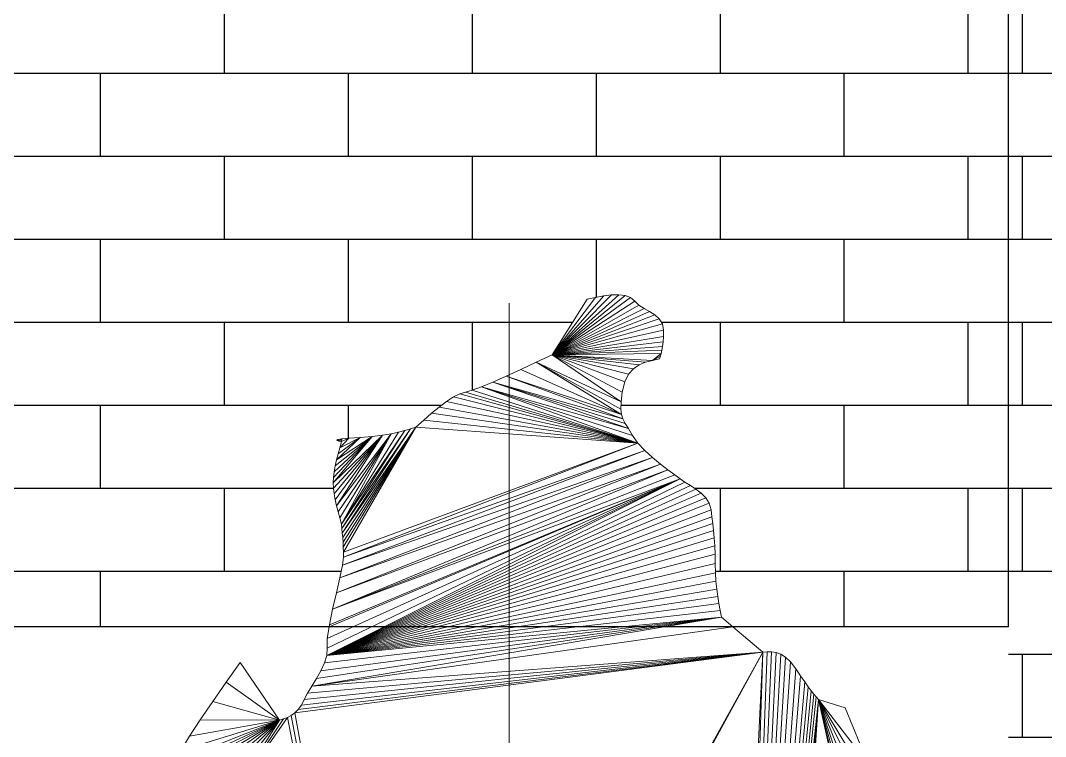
# Model space of a CAD drawing. Header units: metres. Extents: x 42 to 294, y -52 to 32.
# Drawn here: x 267.19 to 268.116, y -25.442 to -24.795 of the extents above; entities that cross this region are included whole.
import ezdxf

# ---------------------------------------------------------------- set-up
doc = ezdxf.new("R2010")
doc.units = ezdxf.units.M
doc.header["$LTSCALE"] = 0.15
doc.layers.add('A-WALL', color=2, linetype='Continuous', lineweight=30)
doc.layers.add('L-PLNTBEM', color=3, linetype='Continuous', lineweight=9)

# ---------------------------------------------------------------- blocks, each defined once
blk = doc.blocks.new('RPC Tree - Deciduous - Gray Birch - 1_2 Meter-55-Sur')
at = {"layer": 'L-PLNTBEM'}
mesh = blk.add_polyface(dxfattribs=at)
corners = [(14.96906, 10.24436), (14.96826, 10.24193), (14.9619, 10.24067), (14.96982, 10.24694), (14.87123, 10.24566), (14.90295, 10.29604), (14.91052, 10.2976), (14.91791, 10.29893), (14.92494, 10.29981), (14.93143, 10.3), (14.9372, 10.29928), (14.94207, 10.29741), (14.94587, 10.29417), (14.94967, 10.29057), (14.95431, 10.28753), (14.95929, 10.28468), (14.96406, 10.28166), (14.96812, 10.27813), (14.97094, 10.27371), (14.97199, 10.26805), (14.97188, 10.2622), (14.97158, 10.25732), (14.97111, 10.25327), (14.97051, 10.24986), (14.95573, 10.23903), (14.94995, 10.23664), (14.94476, 10.23313), (14.94035, 10.22811), (14.93693, 10.22122), (14.85691, 10.2389), (14.93353, 10.20315), (14.83249, 10.23089), (14.83249, 10.23724), (14.83249, 10.2276), (14.83249, 10.24338), (14.83249, 10.2276), (14.83249, 10.2276), (14.83249, 10.24939), (14.83249, 10.2276), (14.83249, 10.23073), (14.83249, 10.2276), (14.83249, 10.2276)]
mesh.append_faces([[corners[k] for k in face] for face in [(4, 3, 2)]], dxfattribs={"vtx0": -1, "vtx1": -1, "vtx2": -1})
mesh.append_faces([[corners[k] for k in face] for face in [(4, 6, 7), (4, 7, 8), (4, 8, 9), (4, 9, 10), (4, 10, 11), (4, 11, 12), (4, 12, 13), (4, 13, 14), (4, 14, 15), (4, 15, 16), (4, 16, 17), (4, 17, 18), (4, 18, 19), (4, 19, 20), (4, 20, 21), (4, 21, 22), (4, 22, 23), (4, 23, 3), (4, 2, 24), (4, 24, 25), (4, 25, 26), (4, 26, 27), (4, 27, 28)]], dxfattribs={"vtx0": -1, "vtx2": -1})
mesh.append_faces([[corners[k] for k in face] for face in [(31, 32, 33), (32, 34, 35), (32, 35, 36), (34, 37, 38), (37, 39, 40), (37, 40, 41)]], dxfattribs={"vtx1": -1})
mesh.append_faces([[corners[k] for k in face] for face in [(3, 0, 2), (29, 4, 30)]], dxfattribs={"vtx1": -1, "vtx2": -1})
mesh.append_faces([[corners[k] for k in face] for face in [(0, 1, 2), (4, 5, 6)]], dxfattribs={"vtx2": -1})
mesh = blk.add_polyface(dxfattribs=at)
corners = [(14.83249, 10.29231), (14.83249, 10.26245), (14.83249, 10.26079), (14.83249, 10.24939), (14.83249, 10.25878), (14.83249, 10.25604), (14.83249, 10.25223), (14.83249, 10.24698), (14.83249, 10.23993), (14.83249, 10.23073), (14.83249, 10.2276), (14.83249, 10.2276), (14.83249, 10.18627), (14.83249, 10.18567), (14.83249, 10.18639), (14.83249, 10.18887), (14.6769, 10.16811), (14.67636, 10.16857), (14.67758, 10.16907), (14.67861, 10.1677), (14.68116, 10.16963), (14.68091, 10.16729), (14.68767, 10.17028), (14.67933, 10.1617), (14.69771, 10.17102), (14.6778, 10.15614), (14.67641, 10.15065), (14.70872, 10.17193), (14.67521, 10.14525), (14.67428, 10.13998), (14.67367, 10.13488), (14.67345, 10.12997), (14.71798, 10.17304), (14.67641, 10.1093), (14.72576, 10.1743), (14.68091, 10.09266), (14.73237, 10.1757), (14.7381, 10.1772), (14.68131, 10.08865), (14.74324, 10.17876), (14.68169, 10.08462), (14.74809, 10.18035), (14.76924, 10.19852), (14.77583, 10.20351), (14.94883, 10.16582), (14.76235, 10.19284), (14.75527, 10.18671)]
mesh.append_faces([[corners[k] for k in face] for face in [(0, 1, 2), (3, 0, 2), (3, 2, 4), (3, 4, 5), (3, 5, 6), (3, 6, 7), (3, 7, 8), (3, 8, 9)]])
mesh.append_faces([[corners[k] for k in face] for face in [(12, 13, 14), (12, 14, 15)]], dxfattribs={"vtx0": -1, "vtx1": -1, "vtx2": -1})
mesh.append_faces([[corners[k] for k in face] for face in [(10, 9, 11), (19, 18, 20), (21, 20, 22), (23, 22, 24), (26, 24, 27), (31, 27, 32), (33, 32, 34), (35, 34, 36), (35, 36, 37), (38, 37, 39), (40, 39, 41)]], dxfattribs={"vtx0": -1, "vtx2": -1})
mesh.append_faces([[corners[k] for k in face] for face in [(19, 16, 18), (21, 19, 20), (23, 21, 22), (25, 23, 24), (26, 25, 24), (28, 26, 27), (29, 28, 27), (30, 29, 27), (42, 43, 44), (45, 42, 44), (46, 45, 44), (41, 46, 44)]], dxfattribs={"vtx1": -1, "vtx2": -1})
mesh.append_faces([[corners[k] for k in face] for face in [(16, 17, 18)]], dxfattribs={"vtx2": -1})
mesh = blk.add_polyface(dxfattribs=at)
corners = [(14.87123, 10.24566), (14.93693, 10.22122), (14.93468, 10.21207), (14.93353, 10.20315), (14.85691, 10.2389), (14.93326, 10.19664), (14.93384, 10.19176), (14.84297, 10.23239), (14.82981, 10.22637), (14.93524, 10.18773), (14.81784, 10.22108), (14.93742, 10.18376), (14.94035, 10.17908), (14.80742, 10.21677), (14.944, 10.17289), (14.94883, 10.16582), (14.79897, 10.21369), (14.79287, 10.21207), (14.78774, 10.21051), (14.78203, 10.20758), (14.77583, 10.20351), (14.83249, 10.11945), (14.83249, 10.14334), (14.83249, 10.14326), (14.83249, 10.12648), (14.83249, 10.131), (14.83249, 10.1413), (14.83249, 10.14433), (14.83249, 10.1343), (14.83249, 10.14224), (14.83249, 10.11878), (14.83249, 10.14601), (14.83249, 10.1448), (14.83249, 10.2276), (14.83249, 10.23089), (14.83249, 10.2276), (14.83249, 10.20366), (14.83249, 10.2276), (14.83249, 10.21177), (14.83249, 10.2276), (14.83249, 10.2276), (14.83249, 10.2276), (14.83249, 10.22079), (14.83249, 10.2276), (14.83249, 10.2276)]
mesh.append_faces([[corners[k] for k in face] for face in [(21, 22, 23), (21, 24, 22), (24, 25, 22), (26, 27, 22), (25, 28, 22), (26, 29, 27), (29, 32, 27), (33, 35, 36), (37, 38, 36), (35, 39, 36), (37, 40, 38), (41, 42, 38), (40, 43, 38), (41, 44, 42)]], dxfattribs={"vtx0": -1, "vtx1": -1, "vtx2": -1})
mesh.append_faces([[corners[k] for k in face] for face in [(0, 1, 2), (0, 2, 3), (4, 3, 5), (4, 5, 6), (8, 6, 9), (10, 9, 11), (10, 11, 12), (13, 12, 14), (13, 14, 15)]], dxfattribs={"vtx0": -1, "vtx2": -1})
mesh.append_faces([[corners[k] for k in face] for face in [(30, 31, 29)]], dxfattribs={"vtx1": -1})
mesh.append_faces([[corners[k] for k in face] for face in [(7, 4, 6), (8, 7, 6), (10, 8, 9), (13, 10, 12), (16, 13, 15), (17, 16, 15), (18, 17, 15), (19, 18, 15), (20, 19, 15)]], dxfattribs={"vtx1": -1, "vtx2": -1})
mesh.append_faces([[corners[k] for k in face] for face in [(33, 34, 35)]], dxfattribs={"vtx2": -1})
mesh = blk.add_polyface(dxfattribs=at)
corners = [(14.83249, 10.18776), (14.83249, 10.18627), (14.83249, 10.18887), (14.83249, 10.19355), (14.83249, 10.18968), (14.83249, 10.16811), (14.83249, 10.16729), (14.83249, 10.12347), (14.83249, 10.2276), (14.83249, 10.2276), (14.83249, 10.21177), (14.83249, 10.2276), (14.83249, 10.24939), (14.83249, 10.2276), (14.83249, 10.24338), (14.83249, 10.2276), (14.83249, 10.20366), (14.83249, 10.2276), (14.83249, 10.23724), (14.83249, 10.22418), (14.83249, 10.2276), (14.83249, 10.19646), (14.83249, 10.21702), (14.83249, 10.20929), (14.83249, 10.19018), (14.83249, 10.20088), (14.83249, 10.18481), (14.83249, 10.16907), (14.83249, 10.1214), (14.83249, 10.14507), (14.83249, 10.14927), (14.83249, 10.15129), (14.83249, 10.1505), (14.83249, 10.17028), (14.83249, 10.18035), (14.83249, 10.18212), (14.83249, 10.17473), (14.83249, 10.1677), (14.83249, 10.17188), (14.83249, 10.11849), (14.83249, 10.17679), (14.83249, 10.16121), (14.83249, 10.15544), (14.83249, 10.17401), (14.83249, 10.11447), (14.83249, 10.15057)]
mesh.append_faces([[corners[k] for k in face] for face in [(29, 30, 31), (29, 31, 32)]])
mesh.append_faces([[corners[k] for k in face] for face in [(0, 1, 2), (0, 2, 3), (4, 0, 3), (5, 6, 7), (8, 9, 10), (15, 13, 16), (19, 20, 16), (19, 16, 21), (22, 19, 21), (23, 22, 21), (23, 21, 24), (25, 23, 24), (3, 25, 24), (4, 3, 24), (4, 24, 26), (27, 5, 28), (33, 27, 28), (4, 26, 34), (35, 4, 34), (36, 35, 34), (37, 36, 34), (38, 33, 39), (37, 34, 40), (41, 37, 40), (42, 41, 40), (43, 38, 44), (45, 42, 40), (45, 40, 43), (45, 43, 44)]], dxfattribs={"vtx0": -1, "vtx1": -1, "vtx2": -1})
mesh.append_faces([[corners[k] for k in face] for face in [(11, 12, 8), (13, 14, 11), (17, 18, 15)]], dxfattribs={"vtx0": -1, "vtx2": -1})
mesh = blk.add_polyface(dxfattribs=at)
corners = [(14.83249, 10.16729), (14.83249, 10.12624), (14.83249, 10.125), (14.83249, 10.12347), (14.83249, 10.16811), (14.83249, 10.1214), (14.83249, 10.13929), (14.83249, 10.14507), (14.83249, 10.1505), (14.83249, 10.13258), (14.83249, 10.14814), (14.83249, 10.12553), (14.83249, 10.14601), (14.83249, 10.11878), (14.83249, 10.14224), (14.83249, 10.1448), (14.83249, 10.1413), (14.83249, 10.1343), (14.83249, 10.14334), (14.67345, 10.12997), (14.67367, 10.13488), (14.70872, 10.17193), (14.67367, 10.12507), (14.71798, 10.17304), (14.67428, 10.11997), (14.67521, 10.1147), (14.67641, 10.1093), (14.6778, 10.10381), (14.72576, 10.1743), (14.67932, 10.09825), (14.68091, 10.09266), (14.68131, 10.08865), (14.7381, 10.1772), (14.68169, 10.08462), (14.74324, 10.17876), (14.68204, 10.08051), (14.74809, 10.18035), (14.68234, 10.07631), (14.68257, 10.07198), (14.68272, 10.06749), (14.94883, 10.16582), (14.68278, 10.0628), (14.68185, 10.05551), (14.95496, 10.15908), (14.67949, 10.04424), (14.96187, 10.15277), (14.67632, 10.03049), (14.96905, 10.14697), (14.67294, 10.01576), (14.97596, 10.1418), (14.67, 10.00155), (14.98692, 10.13371)]
mesh.append_faces([[corners[k] for k in face] for face in [(6, 7, 8), (9, 6, 8), (9, 8, 10), (11, 9, 10), (11, 10, 12), (13, 11, 12)]])
mesh.append_faces([[corners[k] for k in face] for face in [(0, 1, 2), (0, 2, 3), (4, 3, 5), (17, 16, 18), (39, 36, 40)]], dxfattribs={"vtx0": -1, "vtx1": -1, "vtx2": -1})
mesh.append_faces([[corners[k] for k in face] for face in [(14, 12, 15), (16, 13, 14)]], dxfattribs={"vtx0": -1, "vtx2": -1})
mesh.append_faces([[corners[k] for k in face] for face in [(19, 20, 21), (22, 19, 23), (24, 22, 23), (25, 24, 23), (26, 25, 23), (27, 26, 28), (29, 27, 28), (30, 29, 28), (31, 30, 32), (33, 31, 34), (35, 33, 36), (37, 35, 36), (38, 37, 36), (39, 38, 36), (41, 39, 40), (42, 41, 43), (44, 42, 45), (46, 44, 47), (48, 46, 49), (50, 48, 51)]], dxfattribs={"vtx1": -1, "vtx2": -1})
mesh = blk.add_polyface(dxfattribs=at)
corners = [(14.83249, 10.131), (14.83249, 10.11293), (14.83249, 10.1343), (14.83249, 10.12648), (14.83249, 10.10805), (14.83249, 10.11945), (14.83249, 10.10399), (14.83249, 10.11446), (14.83249, 10.14326), (14.83249, 10.10399), (14.83249, 10.10059), (14.83249, 10.09508), (14.83249, 10.09662), (14.83249, 10.09266), (14.83249, 10.14433), (14.83249, 10.17028), (14.83249, 10.1214), (14.83249, 10.11849), (14.83249, 10.14677), (14.83249, 10.17188), (14.83249, 10.11447), (14.83249, 10.15057), (14.83249, 10.10906), (14.83249, 10.10199), (14.83249, 10.0628), (14.83249, 10.09522), (14.83249, 10.03978), (14.83249, 10.04906), (14.83249, 10.03965), (14.83249, 10.09039), (14.83249, 10.03955), (14.83249, 10.08666), (14.83249, 10.03946), (14.83249, 10.08323), (14.83249, 10.03937), (14.83249, 10.07927), (14.83249, 10.03925), (14.83249, 10.07398), (14.83249, 10.08194), (14.83249, 10.0835), (14.83249, 10.08228), (14.83249, 10.07773), (14.83249, 10.07816), (14.83249, 10.07272), (14.83249, 10.07142), (14.83249, 10.06617), (14.83249, 10.06517), (14.83249, 10.05907), (14.83249, 10.05883), (14.83249, 10.05223), (14.83249, 10.0452)]
mesh.append_faces([[corners[k] for k in face] for face in [(7, 5, 8), (11, 12, 8), (13, 11, 8), (13, 8, 14), (15, 16, 17), (13, 14, 18), (19, 17, 20), (21, 20, 22), (21, 22, 23), (18, 21, 23), (13, 18, 23), (24, 13, 23), (24, 23, 25), (26, 27, 25), (28, 26, 29), (30, 28, 31), (32, 30, 33), (34, 32, 35), (36, 34, 37), (38, 39, 40), (38, 40, 41), (42, 38, 41), (43, 42, 41), (43, 41, 44), (45, 43, 44), (45, 44, 46), (47, 45, 46), (47, 46, 48), (47, 48, 49), (47, 49, 50)]], dxfattribs={"vtx0": -1, "vtx1": -1, "vtx2": -1})
mesh.append_faces([[corners[k] for k in face] for face in [(0, 1, 2), (3, 4, 0), (5, 6, 3), (9, 10, 7)]], dxfattribs={"vtx0": -1, "vtx2": -1})
mesh = blk.add_polyface(dxfattribs=at)
corners = [(14.68278, 10.0628), (14.94883, 10.16582), (14.95496, 10.15908), (14.68185, 10.05551), (14.96187, 10.15277), (14.67949, 10.04424), (14.96905, 10.14697), (14.67632, 10.03049), (14.97596, 10.1418), (14.67294, 10.01576), (14.9821, 10.13735), (14.98692, 10.13371), (14.6676, 9.9741), (14.99131, 10.13059), (14.99622, 10.12751), (15.00127, 10.12426), (15.00605, 10.12065), (15.01018, 10.11649), (15.01326, 10.11158), (15.01491, 10.10572), (15.0157, 10.09941), (15.01646, 10.09316), (15.01716, 10.08682), (14.83249, 10.04906), (14.83249, 10.0628), (14.83249, 10.09522), (14.83249, 10.03978), (14.83249, 10.09039), (14.83249, 10.03965), (14.83249, 10.08666), (14.83249, 10.03955), (14.83249, 10.08323), (14.83249, 10.03946), (14.83249, 10.07927), (14.83249, 10.03937), (14.83249, 10.07398), (14.83249, 10.03925), (14.83249, 10.06653), (14.83249, 10.0391), (14.83249, 10.05812), (14.83249, 10.09662), (14.83249, 10.09767), (14.83249, 10.10399), (14.83249, 10.14326), (14.83249, 10.10059), (14.83249, 10.10399), (14.83249, 10.11945), (14.83249, 10.11446), (14.83249, 10.10805), (14.83249, 10.12648), (14.83249, 10.11293), (14.83249, 10.131), (14.83249, 10.11878), (14.83249, 10.1413), (14.83249, 10.1343)]
mesh.append_faces([[corners[k] for k in face] for face in [(23, 24, 25), (26, 25, 27), (28, 27, 29), (30, 29, 31), (32, 31, 33), (34, 33, 35), (36, 35, 37), (38, 37, 39), (40, 42, 43), (42, 47, 43)]], dxfattribs={"vtx0": -1, "vtx1": -1, "vtx2": -1})
mesh.append_faces([[corners[k] for k in face] for face in [(0, 1, 2), (3, 2, 4), (5, 4, 6), (7, 6, 8), (9, 8, 10), (9, 10, 11), (12, 11, 13), (12, 13, 14), (12, 14, 15), (12, 15, 16), (12, 16, 17), (12, 17, 18), (12, 18, 19), (12, 19, 20), (12, 20, 21), (12, 21, 22)]], dxfattribs={"vtx0": -1, "vtx2": -1})
mesh.append_faces([[corners[k] for k in face] for face in [(41, 44, 42), (44, 45, 46), (44, 46, 47), (45, 48, 49), (48, 50, 51), (50, 52, 53), (50, 53, 54)]], dxfattribs={"vtx1": -1})
mesh.append_faces([[corners[k] for k in face] for face in [(40, 41, 42)]], dxfattribs={"vtx2": -1})
mesh = blk.add_polyface(dxfattribs=at)
corners = [(14.57677, 9.94973), (14.58948, 9.96764), (14.62494, 9.9154), (14.56455, 9.93233), (14.44807, 9.79449), (14.45327, 9.79971), (14.45568, 9.79848), (14.5533, 9.91594), (14.45812, 9.79707), (14.54353, 9.90107), (14.46062, 9.7953), (14.53571, 9.88822), (14.53034, 9.8779), (14.52791, 9.87061), (14.52852, 9.86496), (14.53169, 9.85921), (14.53697, 9.85338), (14.54395, 9.84748), (14.5522, 9.84154), (14.5613, 9.83556), (14.57083, 9.82957), (14.46322, 9.793), (14.44281, 9.78912), (14.46595, 9.78997), (14.46884, 9.78605), (14.43746, 9.78346), (14.47193, 9.78105), (14.62853, 9.91663), (14.63207, 9.91803), (14.66809, 9.98936), (14.66975, 10), (14.98692, 10.13371), (14.66785, 9.9807), (14.6676, 9.9741), (14.66232, 9.96019), (14.66558, 9.96721), (15.02424, 10.00869), (14.65834, 9.9532), (14.65417, 9.9464), (14.64191, 9.92513), (14.64477, 9.92906), (15.06156, 9.97697), (14.63881, 9.92211), (14.67, 10.00155)]
mesh.append_faces([[corners[k] for k in face] for face in [(0, 1, 2), (3, 0, 2), (4, 5, 6), (7, 3, 2), (4, 6, 8), (9, 7, 2), (4, 8, 10), (11, 9, 2), (12, 11, 2), (13, 12, 2), (14, 13, 2), (15, 14, 2), (16, 15, 2), (17, 16, 2), (18, 17, 2), (19, 18, 2), (20, 19, 2), (4, 10, 21), (22, 4, 21), (22, 21, 23), (22, 23, 24), (25, 22, 24), (25, 24, 26), (20, 2, 27), (20, 27, 28), (29, 30, 31), (32, 29, 31), (33, 32, 31), (34, 35, 36), (37, 34, 36), (38, 37, 36), (39, 40, 41), (42, 39, 41)]], dxfattribs={"vtx0": -1, "vtx1": -1, "vtx2": -1})
mesh.append_faces([[corners[k] for k in face] for face in [(30, 43, 31)]], dxfattribs={"vtx1": -1, "vtx2": -1})
mesh = blk.add_polyface(dxfattribs=at)
corners = [(14.6676, 9.9741), (15.01716, 10.08682), (15.01776, 10.08022), (15.01823, 10.07319), (15.01853, 10.06557), (15.01864, 10.0572), (15.0188, 10.04879), (15.01926, 10.04106), (15.01996, 10.0339), (15.02086, 10.0272), (14.83249, 10), (14.83249, 10.02362), (14.83249, 10.02311), (14.83249, 10), (14.83249, 10.02362), (14.83249, 10.02362), (14.83249, 10), (14.83249, 10.01802), (14.83249, 10.03855), (14.83249, 10.04906), (14.83249, 10.03978), (14.83249, 10.03965), (14.83249, 10.03955), (14.83249, 10.03946), (14.83249, 10.03937), (14.83249, 10.03925), (14.83249, 10.0391), (14.83249, 10.03893), (14.83249, 10.05812), (14.83249, 10.05039), (14.83249, 10.03878), (14.83249, 10.04323), (14.83249, 10.03864), (14.83249, 10.03653), (14.83249, 10.03851), (14.83249, 10.03017), (14.83249, 10.03839), (14.83249, 10.02404), (14.83249, 10.03829), (14.83249, 10.03819)]
mesh.append_faces([[corners[k] for k in face] for face in [(10, 12, 17), (27, 28, 29), (30, 29, 31), (32, 31, 33), (34, 33, 35), (36, 35, 37), (38, 37, 17), (12, 39, 17)]], dxfattribs={"vtx0": -1, "vtx1": -1, "vtx2": -1})
mesh.append_faces([[corners[k] for k in face] for face in [(0, 1, 2), (0, 2, 3), (0, 3, 4), (0, 4, 5), (0, 5, 6), (0, 6, 7), (0, 7, 8), (0, 8, 9)]], dxfattribs={"vtx0": -1, "vtx2": -1})
mesh.append_faces([[corners[k] for k in face] for face in [(11, 18, 12), (18, 19, 20), (18, 20, 21), (18, 21, 22), (18, 22, 23), (18, 23, 24), (18, 24, 25), (18, 25, 26), (18, 26, 27), (18, 27, 30), (18, 30, 32), (18, 32, 34), (18, 34, 36), (18, 36, 38), (18, 38, 39)]], dxfattribs={"vtx1": -1})
mesh.append_faces([[corners[k] for k in face] for face in [(10, 11, 12), (13, 14, 15), (16, 15, 11)]], dxfattribs={"vtx2": -1})
mesh = blk.add_polyface(dxfattribs=at)
corners = [(14.83249, 10), (14.83249, 9.9919), (14.83249, 10), (14.83249, 10), (14.83249, 10.02362), (14.83249, 10.0391), (14.83249, 10.03925), (14.83249, 10.06653), (14.83249, 10.03893), (14.83249, 10.05812), (14.83249, 10.03878), (14.83249, 10.05039), (14.83249, 10.03864), (14.83249, 10.04323), (14.83249, 10.03851), (14.83249, 10.03653), (14.83249, 10.03839), (14.83249, 10.03017), (14.83249, 10.03829), (14.83249, 10.02404), (14.83249, 10.03819), (14.83249, 10.01802), (14.83249, 10.02311), (14.83249, 10.03855), (14.83249, 10), (14.83249, 10.02362), (14.83249, 10), (14.83249, 9.98257), (14.83249, 9.93779), (14.83249, 10.05907), (14.83249, 10.0452), (14.83249, 10.03758), (14.83249, 10.02922), (14.83249, 10.02084), (14.83249, 10.01319), (14.83249, 10.00606), (14.83249, 9.99925), (14.83249, 9.99258), (14.83249, 9.98584), (14.83249, 9.97884), (14.83249, 9.97247), (14.83249, 9.96745), (14.83249, 9.96327), (14.83249, 9.95945), (14.83249, 9.9555), (14.83249, 9.95093), (14.66558, 9.96721), (14.6676, 9.9741), (15.02424, 10.00869), (14.65032, 9.93997), (14.65417, 9.9464), (15.06156, 9.97697), (14.64733, 9.93406)]
mesh.append_faces([[corners[k] for k in face] for face in [(3, 0, 4), (24, 3, 25)]], dxfattribs={"vtx0": -1, "vtx1": -1})
mesh.append_faces([[corners[k] for k in face] for face in [(0, 1, 2), (5, 6, 7), (8, 5, 9), (10, 8, 11), (12, 10, 13), (14, 12, 15), (16, 14, 17), (18, 16, 19), (20, 18, 21), (26, 27, 24), (28, 26, 21), (29, 30, 31), (29, 31, 32), (29, 32, 33), (29, 33, 34), (21, 29, 34), (21, 34, 35), (21, 35, 36), (21, 36, 37), (21, 37, 38), (21, 38, 39), (21, 39, 40), (21, 40, 41), (21, 41, 42), (28, 21, 42), (28, 42, 43), (28, 43, 44), (28, 44, 45), (46, 47, 48), (49, 50, 51), (52, 49, 51)]], dxfattribs={"vtx0": -1, "vtx1": -1, "vtx2": -1})
mesh.append_faces([[corners[k] for k in face] for face in [(22, 23, 20)]], dxfattribs={"vtx0": -1, "vtx2": -1})
mesh = blk.add_polyface(dxfattribs=at)
corners = [(14.83249, 9.74661), (14.83249, 9.68448), (14.83249, 9.67984), (14.83249, 9.6761), (14.83249, 9.67283), (14.83249, 9.74933), (14.83249, 9.8164), (14.83249, 9.66838), (14.83249, 9.66362), (14.83249, 9.65824), (14.83249, 9.65193), (14.83249, 9.64438), (14.83249, 9.63528), (14.83249, 9.62432), (14.6676, 9.9741), (15.02086, 10.0272), (15.0219, 10.02084), (15.02305, 10.01471), (15.02424, 10.00869), (14.65417, 9.9464), (15.03446, 10), (15.0383, 9.24378), (15.06156, 9.97697), (15.06556, 9.97732), (15.0696, 9.97736), (15.0737, 9.97678), (15.0779, 9.97526), (15.08223, 9.97251), (15.08672, 9.96821), (15.09141, 9.96204), (15.09583, 9.9555), (15.09956, 9.95013), (15.10272, 9.94574), (15.10542, 9.94213), (14.83249, 9.93779), (14.83249, 9.98257), (14.83249, 10), (14.83249, 9.9919), (14.83249, 10), (14.83249, 10), (14.83249, 10), (14.83249, 10.02362), (14.83249, 10), (14.83249, 10.02362)]
mesh.append_faces([[corners[k] for k in face] for face in [(36, 40, 41), (38, 42, 43)]], dxfattribs={"vtx0": -1})
mesh.append_faces([[corners[k] for k in face] for face in [(0, 1, 2), (0, 2, 3), (0, 3, 4), (5, 0, 4), (6, 5, 4), (6, 4, 7), (6, 7, 8), (6, 8, 9), (6, 9, 10), (6, 10, 11), (6, 11, 12), (6, 12, 13), (21, 22, 23), (21, 23, 24), (21, 24, 25), (21, 25, 26), (21, 26, 27), (21, 27, 28), (21, 28, 29), (21, 29, 30), (21, 30, 31), (21, 31, 32), (21, 32, 33), (34, 35, 36), (35, 37, 38), (35, 38, 39), (35, 39, 40), (19, 20, 22)]], dxfattribs={"vtx0": -1, "vtx1": -1, "vtx2": -1})
mesh.append_faces([[corners[k] for k in face] for face in [(14, 15, 16), (14, 16, 17), (14, 17, 18), (19, 18, 20)]], dxfattribs={"vtx0": -1, "vtx2": -1})
mesh = blk.add_polyface(dxfattribs=at)
corners = [(14.83249, 9.86006), (14.83249, 9.85009), (14.83249, 9.84922), (14.83249, 9.84793), (14.83249, 9.86989), (14.83249, 9.78538), (14.83249, 9.78292), (14.83249, 9.77773), (14.83249, 9.93779), (14.83249, 9.95093), (14.83249, 9.94525), (14.83249, 9.93947), (14.83249, 9.93468), (14.83249, 9.93047), (14.83249, 9.92645), (14.83249, 9.92224), (14.83249, 9.91744), (14.83249, 9.91166), (14.83249, 9.90478), (14.83249, 9.89701), (14.83249, 9.88851), (14.83249, 9.87942), (14.83249, 9.84578), (14.83249, 9.84237), (14.83249, 9.83725), (14.83249, 9.83002), (14.83249, 9.82024), (14.83249, 9.81024), (14.83249, 9.80239), (14.83249, 9.79634), (14.83249, 9.79173), (14.83249, 9.78819), (14.83249, 9.77259), (14.83249, 9.76754), (14.64477, 9.92906), (14.64733, 9.93406), (15.06156, 9.97697), (14.73601, 9.39069), (14.63881, 9.92211)]
mesh.append_faces([[corners[k] for k in face] for face in [(0, 1, 2), (0, 2, 3), (4, 0, 3), (5, 6, 7), (8, 9, 10), (8, 10, 11), (8, 11, 12), (8, 12, 13), (8, 13, 14), (8, 14, 15), (8, 15, 16), (8, 16, 17), (8, 17, 18), (8, 18, 19), (8, 19, 20), (8, 20, 21), (8, 21, 4), (8, 4, 3), (8, 3, 22), (8, 22, 23), (8, 23, 24), (8, 24, 25), (8, 25, 26), (8, 26, 27), (8, 27, 28), (8, 28, 29), (8, 29, 30), (8, 30, 31), (8, 31, 5), (8, 5, 7), (8, 7, 32), (8, 32, 33), (34, 35, 36), (37, 38, 36)]], dxfattribs={"vtx0": -1, "vtx1": -1, "vtx2": -1})
mesh = blk.add_polyface(dxfattribs=at)
corners = [(14.83249, 9.55644), (14.83249, 9.55155), (14.83249, 9.56539), (14.83249, 9.56005), (14.83249, 9.56261), (14.83249, 9.56432), (14.7396, 9.3874), (14.73601, 9.39069), (15.06156, 9.97697), (15.06406, 9.44595), (15.05969, 9.434), (15.11193, 9.93406), (15.06829, 9.45768), (15.07222, 9.46895), (15.07572, 9.47954), (15.07862, 9.48921), (15.13472, 9.60036), (15.1313, 9.59454), (15.12631, 9.58948), (15.1194, 9.58513), (15.13694, 9.60696), (15.1383, 9.61437), (15.11206, 9.58164), (15.13918, 9.62264), (15.10593, 9.5789), (15.13992, 9.63178), (15.10084, 9.57652), (15.14021, 9.64003), (15.13972, 9.64616), (15.1388, 9.65102), (15.13781, 9.65545), (15.09664, 9.5741), (15.13712, 9.66031), (15.09315, 9.57126), (15.13708, 9.66644), (15.13806, 9.6747), (15.13633, 9.82073), (15.09022, 9.56761), (15.08768, 9.56274), (15.0857, 9.55621), (15.08445, 9.54817)]
mesh.append_faces([[corners[k] for k in face] for face in [(0, 1, 2), (3, 0, 2), (4, 3, 2), (5, 4, 2), (6, 7, 8), (9, 10, 11), (12, 9, 11), (13, 12, 11), (14, 13, 11), (15, 14, 11), (16, 17, 18), (16, 18, 19), (20, 16, 19), (21, 20, 19), (21, 19, 22), (23, 21, 22), (23, 22, 24), (25, 23, 24), (25, 24, 26), (27, 25, 26), (28, 27, 26), (29, 28, 26), (30, 29, 26), (30, 26, 31), (32, 30, 31), (32, 31, 33), (34, 32, 33), (35, 34, 33), (36, 35, 33), (36, 33, 37), (36, 37, 38), (11, 38, 39), (11, 39, 40), (15, 11, 40)]], dxfattribs={"vtx0": -1, "vtx1": -1, "vtx2": -1})
mesh = blk.add_polyface(dxfattribs=at)
corners = [(14.83249, 9.53147), (14.83249, 9.56647), (14.83249, 9.56604), (14.83249, 9.56539), (14.83249, 9.54352), (14.83249, 9.53947), (14.83249, 9.54518), (14.83249, 9.54603), (14.83249, 9.54763), (14.83249, 9.55155), (15.07733, 9.39859), (15.07843, 9.39996), (15.08006, 9.40025), (15.08247, 9.39893), (15.07648, 9.39668), (15.08592, 9.39545), (15.09068, 9.38928), (15.12022, 9.35416), (15.12211, 9.35043), (15.12139, 9.3462), (15.11753, 9.3407), (15.11625, 9.3582), (15.11159, 9.33574), (15.11071, 9.3633), (15.10412, 9.37027), (15.09956, 9.3315), (15.09701, 9.37988), (15.09479, 9.33026), (15.09172, 9.3283), (15.0261, 9.24554), (14.7396, 9.3874), (15.06156, 9.97697), (15.0383, 9.24378), (15.091, 9.32464), (15.05969, 9.434), (15.11193, 9.93406), (15.08268, 9.51212), (15.08208, 9.5049), (15.08079, 9.49774), (15.07862, 9.48921), (15.08303, 9.52061), (15.0833, 9.52982), (15.08445, 9.54817), (15.08371, 9.53919)]
mesh.append_faces([[corners[k] for k in face] for face in [(0, 1, 2), (0, 2, 3), (4, 5, 0), (6, 4, 0), (7, 6, 0), (8, 7, 0), (8, 0, 3), (9, 8, 3), (10, 11, 12), (10, 12, 13), (14, 10, 13), (14, 13, 15), (14, 15, 16), (17, 18, 19), (17, 19, 20), (21, 17, 20), (21, 20, 22), (23, 21, 22), (24, 23, 25), (26, 24, 27), (26, 27, 28), (16, 26, 28), (14, 16, 28), (29, 30, 31), (32, 29, 31), (14, 28, 33), (34, 14, 32), (34, 32, 35), (36, 37, 38), (36, 38, 39), (40, 36, 39), (41, 40, 39), (39, 42, 43), (41, 39, 43)]], dxfattribs={"vtx0": -1, "vtx1": -1, "vtx2": -1})
mesh = blk.add_polyface(dxfattribs=at)
corners = [(15.17537, 9.78105), (15.1847, 9.74187), (15.16418, 9.71761), (15.16861, 9.78507), (15.16202, 9.78918), (15.15579, 9.79349), (15.11193, 9.93406), (15.13619, 9.92659), (15.15672, 9.87621), (15.1594, 9.7123), (15.1501, 9.79809), (15.15476, 9.70731), (15.15037, 9.70229), (15.14513, 9.80308), (15.14638, 9.69687), (15.14105, 9.80857), (15.14291, 9.69071), (15.0383, 9.24378), (15.10542, 9.94213), (15.10778, 9.93911), (15.10992, 9.93649), (15.15952, 9.87427), (15.16019, 9.87264), (15.15998, 9.87023), (15.15827, 9.87537), (15.15859, 9.86677), (15.15574, 9.86201), (15.15112, 9.85569), (15.14599, 9.84891), (15.14184, 9.84282), (15.13873, 9.83718), (15.13674, 9.83177), (15.13806, 9.81464), (15.14009, 9.68344), (15.13591, 9.82637), (15.13633, 9.82073), (15.13806, 9.6747), (15.08768, 9.56274)]
mesh.append_faces([[corners[k] for k in face] for face in [(0, 1, 2), (3, 0, 2), (4, 3, 2), (5, 4, 2), (6, 7, 8), (5, 2, 9), (10, 5, 9), (10, 9, 11), (10, 11, 12), (13, 10, 12), (13, 12, 14), (15, 13, 14), (15, 14, 16), (17, 18, 19), (17, 19, 20), (17, 20, 6), (21, 22, 23), (24, 21, 23), (8, 24, 23), (8, 23, 25), (8, 25, 26), (6, 8, 26), (6, 26, 27), (6, 27, 28), (6, 28, 29), (6, 29, 30), (6, 30, 31), (32, 15, 16), (32, 16, 33), (6, 31, 34), (35, 32, 33), (35, 33, 36), (34, 35, 37), (6, 34, 37)]], dxfattribs={"vtx0": -1, "vtx1": -1, "vtx2": -1})
mesh = blk.add_polyface(dxfattribs=at)
corners = [(14.83249, 9.93779), (14.83249, 9.76754), (14.83249, 9.76265), (14.83249, 9.75795), (14.83249, 9.75349), (14.83249, 9.93657), (14.83249, 9.93524), (14.83249, 9.93367), (14.83249, 9.93177), (14.83249, 9.92941), (14.83249, 9.92648), (14.83249, 9.92286), (14.83249, 9.91837), (14.83249, 9.913), (14.83249, 9.9069), (14.83249, 9.90021), (14.83249, 9.89308), (14.83249, 9.88565), (14.83249, 9.87808), (14.83249, 9.87368), (14.83249, 9.86926), (14.83249, 9.86481), (14.83249, 9.86031), (14.83249, 9.85575), (14.83249, 9.8511), (14.83249, 9.84636), (14.83249, 9.84117), (14.83249, 9.82089), (14.83249, 9.82503), (14.83249, 9.82705), (14.83249, 9.81574), (14.83249, 9.82583), (14.83249, 9.81068), (14.83249, 9.80684), (14.83249, 9.80531), (14.83249, 9.82277), (14.83249, 9.82002), (14.83249, 9.79268), (14.83249, 9.81771)]
mesh.append_faces([[corners[k] for k in face] for face in [(0, 1, 2), (0, 2, 3), (0, 3, 4), (5, 0, 4), (6, 5, 4), (7, 6, 4), (8, 7, 4), (9, 8, 4), (10, 9, 4), (11, 10, 4), (12, 11, 4), (13, 12, 4), (14, 13, 4), (15, 14, 4), (16, 15, 4), (17, 16, 4), (18, 17, 4), (19, 18, 4), (20, 19, 4), (21, 20, 4), (22, 21, 4), (23, 22, 4), (24, 23, 4), (25, 24, 4), (26, 25, 4), (27, 28, 29), (30, 27, 29), (30, 29, 31), (32, 30, 31), (33, 32, 31), (34, 33, 31), (34, 31, 35), (34, 35, 36), (37, 36, 38)]], dxfattribs={"vtx0": -1, "vtx1": -1, "vtx2": -1})
mesh = blk.add_polyface(dxfattribs=at)
corners = [(14.43746, 9.78346), (14.47193, 9.78105), (14.47505, 9.77529), (14.43196, 9.77735), (14.47813, 9.76942), (14.42626, 9.77066), (14.48138, 9.76382), (14.42032, 9.76324), (14.48499, 9.75884), (14.41409, 9.75493), (14.40912, 9.74642), (14.4068, 9.73827), (14.4068, 9.73016), (14.40878, 9.72175), (14.41243, 9.71272), (14.41742, 9.70274), (14.48915, 9.75483), (14.42342, 9.69149), (14.4298, 9.68047), (14.49406, 9.75217), (14.43608, 9.67118), (14.44217, 9.66329), (14.44796, 9.65648), (14.49992, 9.7512), (14.45337, 9.65042), (14.50601, 9.75075), (14.51161, 9.74987), (14.45828, 9.64478), (14.51691, 9.74929), (14.4819, 9.6219), (14.52212, 9.74972), (14.49364, 9.61036), (14.52742, 9.75188), (14.50611, 9.5918), (14.53302, 9.75649), (14.51764, 9.56917), (14.53911, 9.76426), (14.52892, 9.54511), (14.54512, 9.7738), (14.73601, 9.39069), (14.57083, 9.82957), (14.63207, 9.91803), (14.63551, 9.9198), (14.63881, 9.92211)]
mesh.append_faces([[corners[k] for k in face] for face in [(0, 1, 2), (3, 0, 2), (3, 2, 4), (5, 3, 4), (5, 4, 6), (7, 5, 6), (7, 6, 8), (9, 7, 8), (10, 9, 8), (11, 10, 8), (12, 11, 8), (13, 12, 8), (14, 13, 8), (15, 14, 8), (15, 8, 16), (17, 15, 16), (18, 17, 16), (18, 16, 19), (20, 18, 19), (21, 20, 19), (22, 21, 19), (22, 19, 23), (24, 23, 25), (24, 25, 26), (27, 26, 28), (29, 28, 30), (31, 30, 32), (33, 32, 34), (35, 34, 36), (37, 36, 38), (39, 40, 41), (39, 41, 42), (39, 42, 43)]], dxfattribs={"vtx0": -1, "vtx1": -1, "vtx2": -1})

msp = doc.modelspace()

# ---------------------------------------------------------------- hatches: boundary and pattern name
at = {"layer": 'A-WALL'}
h = msp.add_hatch(dxfattribs=at)
h.set_pattern_fill('FP1_32', color=256, style=0, pattern_type=2)
h.set_pattern_definition([(180, (273.58259, -26.34309), (-9e-18, -0.075), []), (270, (273.58259, -26.34309), (0.112, -0.075), [0.075, -0.075])])
h.paths.add_polyline_path([(268.08217, -25.34309), (268.08217, -26.34309), (268.23217, -26.34309), (268.23217, -23.54309), (268.09931, -23.54309), (268.09931, -23.84309), (268.08217, -23.84309)], flags=0)
h = msp.add_hatch(dxfattribs=at)
h.set_pattern_fill('FP1_30', color=256, style=0, pattern_type=2)
h.set_pattern_definition([(180, (268.15759, -26.34309), (-9e-18, -0.075), []), (270, (268.15759, -26.34309), (0.112, -0.075), [0.075, -0.075])])
h.paths.add_polyline_path([(268.08217, -23.84309), (256.00717, -23.84309), (256.00717, -25.34309), (256.28842, -25.34309), (256.28866, -25.34154), (256.29161, -25.32733), (256.29498, -25.3126), (256.29816, -25.29885), (256.30052, -25.28758), (256.30144, -25.28029), (256.30139, -25.2756), (256.30124, -25.27111), (256.301, -25.26678), (256.3007, -25.26258), (256.30036, -25.25848), (256.29997, -25.25444), (256.29958, -25.25044), (256.29799, -25.24484), (256.29647, -25.23928), (256.29507, -25.23379), (256.29388, -25.22839), (256.29294, -25.22312), (256.29233, -25.21802), (256.29211, -25.21312), (256.29233, -25.20821), (256.29294, -25.20311), (256.29388, -25.19784), (256.29507, -25.19244), (256.29647, -25.18695), (256.29799, -25.18139), (256.29958, -25.1758), (256.29728, -25.17539), (256.29556, -25.17498), (256.29502, -25.17452), (256.29625, -25.17402), (256.29982, -25.17346), (256.30633, -25.17281), (256.31637, -25.17207), (256.32739, -25.17116), (256.33664, -25.17005), (256.34442, -25.16879), (256.35103, -25.16739), (256.35676, -25.16589), (256.3619, -25.16433), (256.36675, -25.16274), (256.37393, -25.15638), (256.38101, -25.15025), (256.3879, -25.14457), (256.39449, -25.13958), (256.40069, -25.13551), (256.40641, -25.13258), (256.41153, -25.13102), (256.41763, -25.1294), (256.42609, -25.12632), (256.4365, -25.12201), (256.44848, -25.11672), (256.45506, -25.11371), (256.46163, -25.1107), (256.47557, -25.10419), (256.4899, -25.09743), (256.52162, -25.04705), (256.52919, -25.04549), (256.53657, -25.04416), (256.5436, -25.04328), (256.55009, -25.04309), (256.55586, -25.04381), (256.56074, -25.04568), (256.56453, -25.04892), (256.56833, -25.05252), (256.57298, -25.05556), (256.57795, -25.05841), (256.58273, -25.06143), (256.58678, -25.06496), (256.5896, -25.06938), (256.59066, -25.07504), (256.59055, -25.08089), (256.59024, -25.08577), (256.58978, -25.08982), (256.58918, -25.09323), (256.58848, -25.09615), (256.58772, -25.09873), (256.58693, -25.10116), (256.58056, -25.10242), (256.57439, -25.10406), (256.56861, -25.10645), (256.56342, -25.10996), (256.55902, -25.11498), (256.55559, -25.12187), (256.55334, -25.13102), (256.55219, -25.13994), (256.55192, -25.14645), (256.55251, -25.15133), (256.55391, -25.15536), (256.55609, -25.15933), (256.55902, -25.16401), (256.56267, -25.1702), (256.56749, -25.17727), (256.57362, -25.18401), (256.58054, -25.19032), (256.58771, -25.19612), (256.59463, -25.20129), (256.60076, -25.20574), (256.60558, -25.20938), (256.60997, -25.2125), (256.61489, -25.21558), (256.61993, -25.21883), (256.62471, -25.22244), (256.62884, -25.2266), (256.63192, -25.23151), (256.63357, -25.23737), (256.63437, -25.24368), (256.63513, -25.24993), (256.63582, -25.25627), (256.63642, -25.26288), (256.63689, -25.26991), (256.6372, -25.27752), (256.6373, -25.28589), (256.63747, -25.2943), (256.63792, -25.30203), (256.63863, -25.30919), (256.63952, -25.31589), (256.64057, -25.32225), (256.64171, -25.32838), (256.6429, -25.3344), (256.65313, -25.34309), (256.93217, -25.34309), (256.93217, -24.16809), (259.08217, -24.16809), (259.08217, -25.34309), (259.48217, -25.34309), (259.48217, -24.16809), (261.63217, -24.16809), (261.63217, -25.34309), (263.30716, -25.34309), (263.30716, -24.24309), (263.85716, -24.24309), (263.85716, -25.34309), (265.01967, -25.34309), (265.01967, -24.16809), (267.16967, -24.16809), (267.16967, -25.34309), (267.46842, -25.34309), (267.46866, -25.34154), (267.47161, -25.32733), (267.47498, -25.3126), (267.47816, -25.29885), (267.48052, -25.28758), (267.48144, -25.28029), (267.48139, -25.2756), (267.48124, -25.27111), (267.481, -25.26678), (267.4807, -25.26258), (267.48036, -25.25848), (267.47997, -25.25444), (267.47958, -25.25044), (267.47799, -25.24484), (267.47647, -25.23928), (267.47507, -25.23379), (267.47388, -25.22839), (267.47294, -25.22312), (267.47233, -25.21802), (267.47211, -25.21312), (267.47233, -25.20821), (267.47294, -25.20311), (267.47388, -25.19784), (267.47507, -25.19244), (267.47647, -25.18695), (267.47799, -25.18139), (267.47958, -25.1758), (267.47728, -25.17539), (267.47556, -25.17498), (267.47502, -25.17452), (267.47625, -25.17402), (267.47982, -25.17346), (267.48633, -25.17281), (267.49637, -25.17207), (267.50739, -25.17116), (267.51664, -25.17005), (267.52442, -25.16879), (267.53103, -25.16739), (267.53676, -25.16589), (267.5419, -25.16433), (267.54675, -25.16274), (267.55393, -25.15638), (267.56101, -25.15025), (267.5679, -25.14457), (267.57449, -25.13958), (267.58069, -25.13551), (267.58641, -25.13258), (267.59153, -25.13102), (267.59763, -25.1294), (267.60609, -25.12632), (267.6165, -25.12201), (267.62848, -25.11672), (267.63506, -25.11371), (267.64163, -25.1107), (267.65557, -25.10419), (267.6699, -25.09743), (267.70162, -25.04705), (267.70919, -25.04549), (267.71657, -25.04416), (267.7236, -25.04328), (267.73009, -25.04309), (267.73586, -25.04381), (267.74074, -25.04568), (267.74453, -25.04892), (267.74833, -25.05252), (267.75298, -25.05556), (267.75795, -25.05841), (267.76273, -25.06143), (267.76678, -25.06496), (267.7696, -25.06938), (267.77066, -25.07504), (267.77055, -25.08089), (267.77024, -25.08577), (267.76978, -25.08982), (267.76918, -25.09323), (267.76848, -25.09615), (267.76772, -25.09873), (267.76693, -25.10116), (267.76056, -25.10242), (267.75439, -25.10406), (267.74861, -25.10645), (267.74342, -25.10996), (267.73902, -25.11498), (267.73559, -25.12187), (267.73334, -25.13102), (267.73219, -25.13994), (267.73192, -25.14645), (267.73251, -25.15133), (267.73391, -25.15536), (267.73609, -25.15933), (267.73902, -25.16401), (267.74267, -25.1702), (267.74749, -25.17727), (267.75362, -25.18401), (267.76054, -25.19032), (267.76771, -25.19612), (267.77463, -25.20129), (267.78076, -25.20574), (267.78558, -25.20938), (267.78997, -25.2125), (267.79489, -25.21558), (267.79993, -25.21883), (267.80471, -25.22244), (267.80884, -25.2266), (267.81192, -25.23151), (267.81357, -25.23737), (267.81437, -25.24368), (267.81513, -25.24993), (267.81582, -25.25627), (267.81642, -25.26288), (267.81689, -25.26991), (267.8172, -25.27752), (267.8173, -25.28589), (267.81747, -25.2943), (267.81792, -25.30203), (267.81863, -25.30919), (267.81952, -25.31589), (267.82057, -25.32225), (267.82171, -25.32838), (267.8229, -25.3344), (267.83313, -25.34309), (268.08217, -25.34309)], flags=0)

# ---------------------------------------------------------------- linework, layer by layer
for q in [(268.08217, -23.54309), (255.95717, -25.34309)]:
    msp.add_line((268.08217, -25.34309), q, dxfattribs=at)

# ---------------------------------------------------------------- block references
at = {"layer": 'L-PLNTBEM'}
msp.add_blockref('RPC Tree - Deciduous - Gray Birch - 1_2 Meter-55-Sur', (252.79866, -35.34309), dxfattribs=at)

doc.saveas('drawing.dxf')
